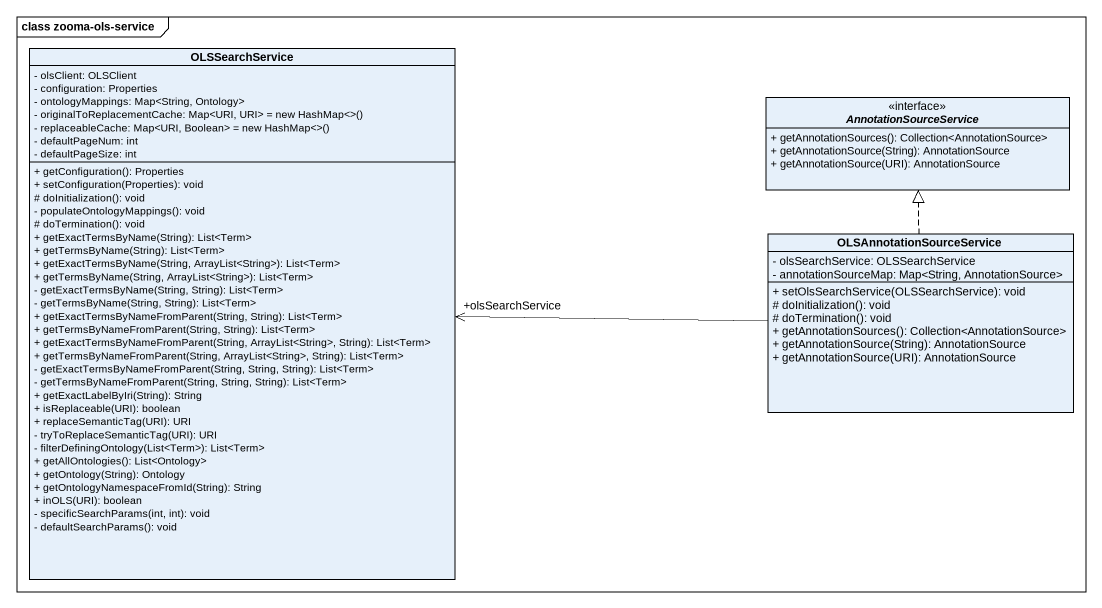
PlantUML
@startuml
mainframe class zooma-ols-service
hide circle
hide empty members
skinparam classAttributeIconSize 0
class OLSSearchService {
  - olsClient: OLSClient
  - configuration: Properties
  - ontologyMappings: Map<String, Ontology>
  {field} - originalToReplacementCache: Map<URI, URI> = new HashMap<>()
  {field} - replaceableCache: Map<URI, Boolean> = new HashMap<>()
  - defaultPageNum: int
  - defaultPageSize: int
  + getConfiguration(): Properties
  + setConfiguration(Properties): void
  # doInitialization(): void
  - populateOntologyMappings(): void
  # doTermination(): void
  + getExactTermsByName(String): List<Term>
  + getTermsByName(String): List<Term>
  + getExactTermsByName(String, ArrayList<String>): List<Term>
  + getTermsByName(String, ArrayList<String>): List<Term>
  - getExactTermsByName(String, String): List<Term>
  - getTermsByName(String, String): List<Term>
  + getExactTermsByNameFromParent(String, String): List<Term>
  + getTermsByNameFromParent(String, String): List<Term>
  + getExactTermsByNameFromParent(String, ArrayList<String>, String): List<Term>
  + getTermsByNameFromParent(String, ArrayList<String>, String): List<Term>
  - getExactTermsByNameFromParent(String, String, String): List<Term>
  - getTermsByNameFromParent(String, String, String): List<Term>
  + getExactLabelByIri(String): String
  + isReplaceable(URI): boolean
  + replaceSemanticTag(URI): URI
  - tryToReplaceSemanticTag(URI): URI
  - filterDefiningOntology(List<Term>): List<Term>
  + getAllOntologies(): List<Ontology>
  + getOntology(String): Ontology
  + getOntologyNamespaceFromId(String): String
  + inOLS(URI): boolean
  - specificSearchParams(int, int): void
  - defaultSearchParams(): void
}
interface AnnotationSourceService {
  + getAnnotationSources(): Collection<AnnotationSource>
  + getAnnotationSource(String): AnnotationSource
  + getAnnotationSource(URI): AnnotationSource
}
class OLSAnnotationSourceService {
  - olsSearchService: OLSSearchService
  - annotationSourceMap: Map<String, AnnotationSource>
  + setOlsSearchService(OLSSearchService): void
  # doInitialization(): void
  # doTermination(): void
  + getAnnotationSources(): Collection<AnnotationSource>
  + getAnnotationSource(String): AnnotationSource
  + getAnnotationSource(URI): AnnotationSource
}
OLSAnnotationSourceService -left-> "+olsSearchService" OLSSearchService
OLSAnnotationSourceService .up.|> AnnotationSourceService
@enduml
